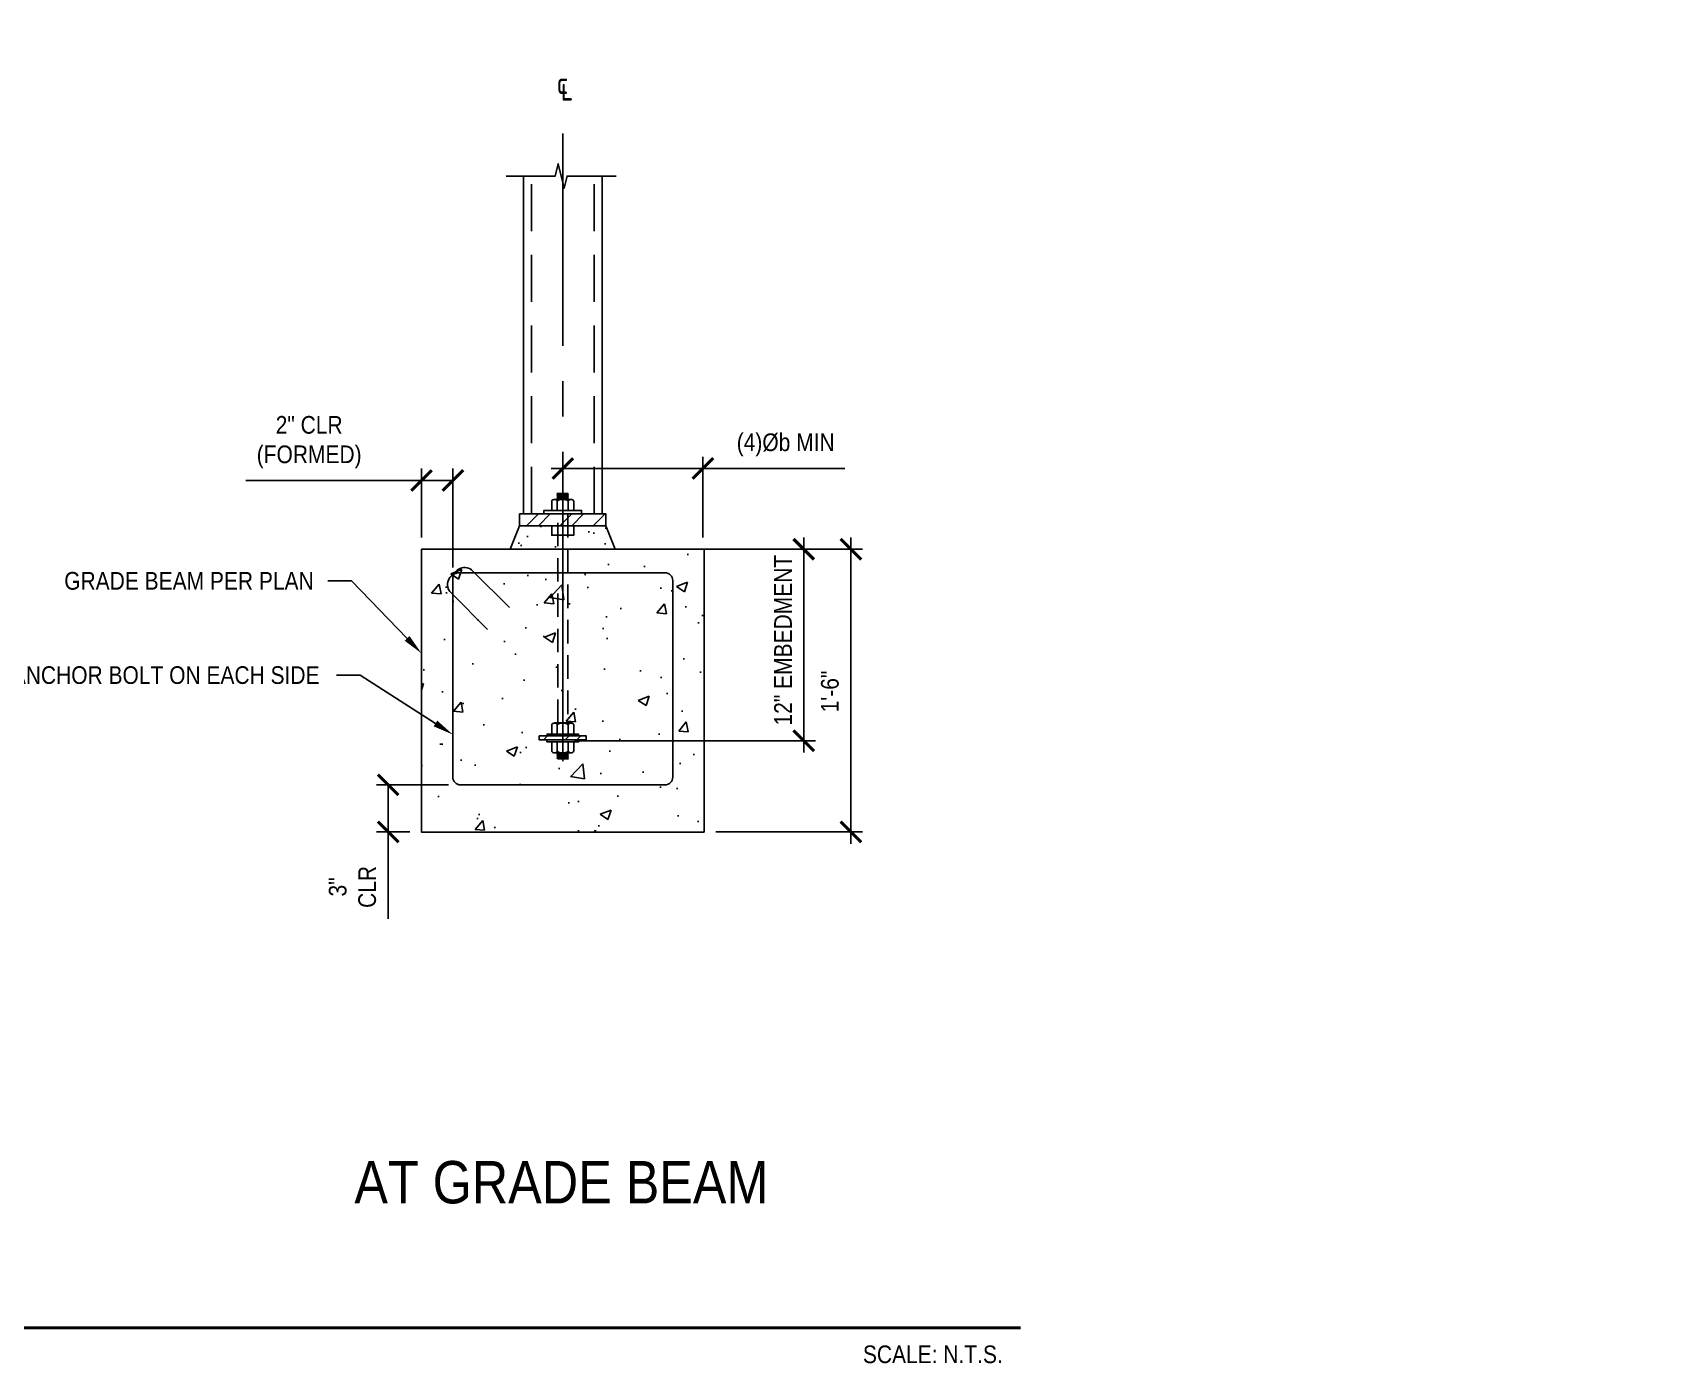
# Model space of a CAD drawing. Header units: inches. Extents: x -16404 to 14624, y -1591 to 16152.
# Drawn here: x 1574.1 to 1677.8, y 12298.2 to 12382.9 of the extents above; entities that cross this region are included whole.
import ezdxf
from ezdxf import colors
from ezdxf.entities.mleader import LeaderData, LeaderLine
from ezdxf.enums import TextEntityAlignment as Align
from ezdxf.math import Vec2, Vec3

# ---------------------------------------------------------------- set-up
doc = ezdxf.new("R2010")
doc.units = ezdxf.units.IN
doc.header["$LTSCALE"] = 24
doc.header["$MEASUREMENT"] = 0
for name, pattern in [('CENTER2', [1.125, 0.75, -0.125, 0.125, -0.125]), ('HIDDEN2', [0.1875, 0.125, -0.0625]), ('HIDDEN4', [0.09375, 0.0625, -0.03125])]:
    doc.linetypes.add(name, pattern=pattern)
doc.layers.get('0').update_dxf_attribs({"linetype": 'CONTINUOUS'})
doc.layers.get('DefPoints').update_dxf_attribs({"color": 251, "linetype": 'CONTINUOUS'})
for name, color, linetype in [('S-ANNO-DIMS', 2, 'CONTINUOUS'), ('S-ANNO-NOTE', 4, 'CONTINUOUS'), ('S-BOLT', 2, 'CONTINUOUS'), ('S-BREAK', 2, 'CONTINUOUS'), ('S-CONC', 4, 'CONTINUOUS'), ('S-GRID', 1, 'CENTER2'), ('S-REBAR', 7, 'CONTINUOUS'), ('S-STEEL', 4, 'CONTINUOUS')]:
    doc.layers.add(name, color=color, linetype=linetype)
doc.layers.add('S-HATCH1', color=1, linetype='CONTINUOUS', transparency=0.5)
doc.layers.add('S-HATCH2', color=2, linetype='CONTINUOUS', transparency=0.5)
doc.styles.add('Arial', font='arial.ttf', dxfattribs={"width": 0.85})
doc.dimstyles.new('DIM-12$0', dxfattribs={"dimscale": 12, "dimtxt": 0.09375, "dimasz": 0.109375, "dimexe": 0.0625, "dimexo": 0.0625, "dimgap": 0.0625, "dimtad": 1, "dimdec": 4, "dimzin": 11, "dimdsep": 46, "dimlunit": 4, "dimtxsty": 'Arial', "dimblk": 'ARCHTICK', "dimblk1": 'ARCHTICK', "dimblk2": 'ARCHTICK', "dimsah": 1, "dimcen": 0.125, "dimdle": 0.0625, "dimclrd": 256, "dimclre": 256, "dimclrt": 4, "dimadec": 0, "dimazin": 0, "dimtfac": 0.75, "dimtdec": 4, "dimtofl": 0, "dimtmove": 0, "dimatfit": 3, "dimldrblk": 'ARCHTICK', "dimfxl": 1, "dimfrac": 1, "dimtolj": 1, "dimtzin": 11, "dimarcsym": 0})
doc.dimstyles.new('DIM-12_Se', dxfattribs={"dimscale": 12, "dimtxt": 0.09375, "dimasz": 0.109375, "dimexe": 0.0625, "dimexo": 0.0625, "dimgap": 0.0625, "dimtad": 1, "dimdec": 4, "dimzin": 11, "dimdsep": 46, "dimlunit": 4, "dimtxsty": 'Arial', "dimblk": 'ARCHTICK', "dimcen": 0.125, "dimdle": 0.0625, "dimclrd": 256, "dimclre": 256, "dimclrt": 4, "dimadec": 0, "dimazin": 0, "dimtfac": 0.75, "dimtdec": 4, "dimtmove": 0, "dimatfit": 3, "dimfxl": 1, "dimfrac": 1, "dimtolj": 1, "dimtzin": 0, "dimarcsym": 0})

# ---------------------------------------------------------------- blocks, each defined once
blk = doc.blocks.new('*U1993')
at = {"const_width": 0.188}
blk.add_lwpolyline([(4.5, 0), (267.63, 0)], dxfattribs=at)
at = {"style": 'Arial', "width": 0.85}
for tag, p in [('DWG_TITLE_1', (7.5, 6.19)), ('DWG_TITLE_2', (7.5, 2.44))]:
    blk.add_attdef(tag, text='', height=2.62, dxfattribs=at).set_placement(p, align=Align.MIDDLE_LEFT)
blk.add_attdef('#', text='', height=3, dxfattribs=at).set_placement((0, 0), align=Align.MIDDLE_CENTER)
blk.add_attdef('SCALE', text='', height=1.12, dxfattribs=at).set_placement((266.5, -1.12), align=Align.TOP_RIGHT)
blk = doc.blocks.new('_ARCHTICK')
at = {"color": 0, "linetype": 'ByBlock', "const_width": 0.15}
blk.add_lwpolyline([(-0.5, -0.5), (0.5, 0.5)], dxfattribs=at)
blk = doc.blocks.new('*D2663')
at = {"layer": 'DefPoints', "color": 0, "transparency": 16777216}
for p in [(1616.81, 12350.06), (1616.81, 12332.06), (1626.15, 12332.06)]:
    blk.add_point(p, dxfattribs=at)
at = {"layer": 'S-ANNO-DIMS', "lineweight": -2, "transparency": 16777216}
for p, q in [((1617.56, 12350.06), (1626.9, 12350.06)), ((1626.15, 12350.81), (1626.15, 12331.31)), ((1617.56, 12332.06), (1626.9, 12332.06))]:
    blk.add_line(p, q, dxfattribs=at)
at = {"layer": 'S-ANNO-DIMS', "lineweight": -2, "transparency": 16777216, "xscale": 1.3125, "yscale": 1.3125, "zscale": 1.3125}
for p, rotation in [((1626.15, 12350.06), 90), ((1626.15, 12332.06), 270)]:
    blk.add_blockref('_ARCHTICK', p, dxfattribs=dict(at, rotation=rotation))
at = {"layer": 'S-ANNO-DIMS', "color": 4, "transparency": 16777216, "insert": (1624.82, 12341), "char_height": 1.125, "attachment_point": 5, "rotation": 90, "style": 'Arial'}
blk.add_mtext('\\A1;1\'-6"', dxfattribs=at)
blk = doc.blocks.new('*D2664')
at = {"layer": 'DefPoints', "color": 0, "transparency": 16777216}
for p in [(1596.69, 12335.06), (1601.29, 12335.06), (1598.81, 12332.06)]:
    blk.add_point(p, dxfattribs=at)
at = {"layer": 'S-ANNO-DIMS', "lineweight": -2, "transparency": 16777216}
for p, q in [((1600.54, 12335.06), (1595.94, 12335.06)), ((1596.69, 12335.06), (1596.69, 12331.31)), ((1598.06, 12332.06), (1595.94, 12332.06)), ((1596.69, 12332.06), (1596.69, 12326.52))]:
    blk.add_line(p, q, dxfattribs=at)
at = {"layer": 'S-ANNO-DIMS', "lineweight": -2, "transparency": 16777216, "xscale": 1.3125, "yscale": 1.3125, "zscale": 1.3125}
for p, rotation in [((1596.69, 12335.06), 90), ((1596.69, 12332.06), 270)]:
    blk.add_blockref('_ARCHTICK', p, dxfattribs=dict(at, rotation=rotation))
at = {"layer": 'S-ANNO-DIMS', "color": 4, "transparency": 16777216, "insert": (1594.42, 12328.56), "char_height": 1.125, "attachment_point": 5, "rotation": 90, "style": 'Arial'}
blk.add_mtext('\\A1;3"\\PCLR', dxfattribs=at)
blk = doc.blocks.new('*D2665')
at = {"layer": 'DefPoints', "color": 0, "transparency": 16777216}
for p in [(1600.81, 12354.44), (1598.81, 12350.06), (1600.81, 12348.14)]:
    blk.add_point(p, dxfattribs=at)
at = {"layer": 'S-ANNO-DIMS', "lineweight": -2, "transparency": 16777216}
for p, q in [((1598.81, 12350.81), (1598.81, 12355.19)), ((1600.81, 12348.89), (1600.81, 12355.19)), ((1598.81, 12354.44), (1587.63, 12354.44)), ((1600.81, 12354.44), (1598.06, 12354.44))]:
    blk.add_line(p, q, dxfattribs=at)
at = {"layer": 'S-ANNO-DIMS', "lineweight": -2, "transparency": 16777216, "xscale": 1.3125, "yscale": 1.3125, "zscale": 1.3125, "rotation": 180}
blk.add_blockref('_ARCHTICK', (1598.81, 12354.44), dxfattribs=at)
at = {"layer": 'S-ANNO-DIMS', "lineweight": -2, "transparency": 16777216, "xscale": 1.3125, "yscale": 1.3125, "zscale": 1.3125}
blk.add_blockref('_ARCHTICK', (1600.81, 12354.44), dxfattribs=at)
at = {"layer": 'S-ANNO-DIMS', "color": 4, "transparency": 16777216, "insert": (1591.66, 12356.87), "char_height": 1.125, "attachment_point": 5, "style": 'Arial'}
blk.add_mtext('\\A1;2" CLR\\P(FORMED)', dxfattribs=at)
blk = doc.blocks.new('NUT-SM-THREADS-new')
for p, q in [((0.39, 1.44), (-0.5, 1.44)), ((-0.5, 1.44), (-0.39, 1.37)), ((0.5, 1.37), (-0.09, 1.41)), ((0.39, 1.44), (0.39, 1.44)), ((0.39, 1.44), (0.5, 1.37)), ((-0.94, 0.81), (-0.94, 0)), ((-0.94, 0), (-0.84, 0)), ((-0.84, 0), (0.84, 0)), ((-0.7, 0.94), (0.7, 0.94)), ((-0.5, 1.31), (-0.39, 1.37)), ((0.5, 1.25), (-0.5, 1.31)), ((-0.5, 1.31), (-0.39, 1.25)), ((-0.5, 1.19), (-0.39, 1.25)), ((0.5, 1.12), (-0.5, 1.19)), ((-0.5, 1.19), (-0.39, 1.12)), ((-0.5, 1.06), (-0.39, 1.12)), ((0.5, 1), (-0.5, 1.06)), ((-0.5, 1.06), (-0.39, 1)), ((-0.5, 0.94), (-0.39, 1)), ((-0.47, 0.81), (-0.47, 0)), ((-0.39, 1.37), (0.39, 1.31)), ((-0.39, 1.25), (0.39, 1.19)), ((-0.39, 1.12), (0.39, 1.06)), ((-0.39, 1), (0.39, 0.94)), ((0.39, 1.31), (0.5, 1.37)), ((0.39, 1.31), (0.5, 1.25)), ((0.39, 1.19), (0.5, 1.25)), ((0.39, 1.19), (0.5, 1.12)), ((0.39, 1.06), (0.5, 1.12)), ((0.39, 1.06), (0.5, 1)), ((0.39, 0.94), (0.5, 1)), ((0.47, 0.81), (0.47, 0)), ((0.84, 0), (0.94, 0)), ((0.94, 0.81), (0.94, 0))]:
    blk.add_line(p, q)
for centre, radius, start, end in [((-0.7, 0.65), 0.283, 33.8901, 146.1099), ((0, -0.01), 0.943, 60.1583, 119.8417), ((0.7, 0.65), 0.283, 33.8901, 146.1099)]:
    blk.add_arc(centre, radius, start, end)
blk = doc.blocks.new('NUT-w-WASHER-sm-new')
blk.add_lwpolyline([(1.36, 0.17), (-1.36, 0.17), (-1.36, 0), (1.36, 0)], close=True)
blk.add_blockref('NUT-SM-THREADS-new', (0, 0.17))
blk = doc.blocks.new('NUT-NO-THREADS-new')
for p, q in [((-0.94, 0.81), (-0.94, 0)), ((-0.94, 0), (-0.84, 0)), ((-0.84, 0), (0.84, 0)), ((-0.7, 0.94), (0.7, 0.94)), ((-0.47, 0.81), (-0.47, 0)), ((0.47, 0.81), (0.47, 0)), ((0.84, 0), (0.94, 0)), ((0.94, 0.81), (0.94, 0))]:
    blk.add_line(p, q)
for centre, radius, start, end in [((-0.7, 0.65), 0.283, 33.8901, 146.1099), ((0, -0.01), 0.943, 60.1583, 119.8417), ((0.7, 0.65), 0.283, 33.8901, 146.1099)]:
    blk.add_arc(centre, radius, start, end)
blk = doc.blocks.new('*D2666')
at = {"layer": 'DefPoints', "color": 0, "transparency": 16777216}
for p in [(1611.15, 12350.06), (1623.15, 12350.06), (1607.81, 12337.86)]:
    blk.add_point(p, dxfattribs=at)
at = {"layer": 'S-ANNO-DIMS', "lineweight": -2, "transparency": 16777216}
for p, q in [((1611.9, 12350.06), (1623.9, 12350.06)), ((1623.15, 12337.11), (1623.15, 12350.81)), ((1608.56, 12337.86), (1623.9, 12337.86))]:
    blk.add_line(p, q, dxfattribs=at)
at = {"layer": 'S-ANNO-DIMS', "lineweight": -2, "transparency": 16777216, "xscale": 1.3125, "yscale": 1.3125, "zscale": 1.3125}
for p, rotation in [((1623.15, 12350.06), 90), ((1623.15, 12337.86), 270)]:
    blk.add_blockref('_ARCHTICK', p, dxfattribs=dict(at, rotation=rotation))
at = {"layer": 'S-ANNO-DIMS', "color": 4, "transparency": 16777216, "insert": (1621.83, 12344.27), "char_height": 1.125, "attachment_point": 5, "rotation": 90, "style": 'Arial'}
blk.add_mtext('\\A1;12" EMBEDMENT', dxfattribs=at)
blk = doc.blocks.new('*D2668')
at = {"layer": 'DefPoints', "color": 0, "transparency": 16777216}
for p in [(1616.73, 12355.2), (1607.81, 12350.06), (1616.73, 12350.06)]:
    blk.add_point(p, dxfattribs=at)
at = {"layer": 'S-ANNO-DIMS', "lineweight": -2, "transparency": 16777216}
for p, q in [((1607.06, 12355.2), (1616.73, 12355.2)), ((1607.81, 12350.81), (1607.81, 12355.95)), ((1616.73, 12350.81), (1616.73, 12355.95)), ((1616.73, 12355.2), (1625.77, 12355.2))]:
    blk.add_line(p, q, dxfattribs=at)
at = {"layer": 'S-ANNO-DIMS', "lineweight": -2, "transparency": 16777216, "xscale": 1.3125, "yscale": 1.3125, "zscale": 1.3125, "rotation": 180}
blk.add_blockref('_ARCHTICK', (1607.81, 12355.2), dxfattribs=at)
at = {"layer": 'S-ANNO-DIMS', "lineweight": -2, "transparency": 16777216, "xscale": 1.3125, "yscale": 1.3125, "zscale": 1.3125}
blk.add_blockref('_ARCHTICK', (1616.73, 12355.2), dxfattribs=at)
at = {"layer": 'S-ANNO-DIMS', "color": 4, "transparency": 16777216, "insert": (1622, 12356.7), "char_height": 1.125, "attachment_point": 5, "style": 'Arial'}
blk.add_mtext('\\A1;(4)%%Cb MIN', dxfattribs=at)

msp = doc.modelspace()

# ---------------------------------------------------------------- hatches: boundary and pattern name
at = {"layer": 'S-HATCH1'}
h = msp.add_hatch(dxfattribs=at)
h.set_pattern_fill('STEEL', color=256, scale=12, style=0)
h.set_pattern_definition([(45, (290.8156, 10128.1922), (-1.0606602, 1.0606602), []), (45, (290.8156, 10128.9422), (-1.0606602, 1.0606602), [])])
h.paths.add_polyline_path([(1605.05754, 12352.30697), (1610.55754, 12352.30697), (1610.55754, 12351.55697), (1605.05754, 12351.55697)])
h = msp.add_hatch(dxfattribs=at)
h.set_pattern_fill('STEEL', color=256, scale=12, style=0)
h.set_pattern_definition([(45, (23721.538, 12172.6399), (-1.06066017, 1.06066017), []), (45, (23721.538, 12173.3899), (-1.06066017, 1.06066017), [])])
h.paths.add_polyline_path([(1609.30754, 12337.92061), (1606.30754, 12337.92061), (1606.30754, 12338.17061), (1609.30754, 12338.17061)])
at = {"layer": 'S-HATCH2'}
h = msp.add_hatch(dxfattribs=at)
h.set_pattern_fill('AR-SAND', color=256, scale=1.3125, angle=30, style=0)
h.set_pattern_definition([(67.5, (-2111.1958, 10649.7728), (-1.33608, 2.1488009), [0, -1.995, 0, -2.23125, 0, -2.1328125]), (37.5, (-2111.1958, 10649.7728), (0.159598, 4.3692318), [0, -1.07625, 0, -1.798125, 0, -0.6890625]), (357.5, (-2112.594, 10648.9656), (3.5360016, 2.050088), [0, -0.65625, 0, -2.3625, 0, -3.084375]), (347.5, (-2112.594, 10648.9656), (2.8409643, 2.9703878), [0, -0.328125, 0, -1.54875, 0, -1.771875])])
h.paths.add_polyline_path([(1604.46287, 12350.05697), (1605.05754, 12351.55697), (1610.55754, 12351.55697), (1611.15343, 12350.05697)])
h = msp.add_hatch(dxfattribs=at)
h.set_pattern_fill('AR-CONC', color=256, style=0)
h.set_pattern_definition([(50, (12172.7953, 9083.644), (7.1726018, -0.6275213), [0.75, -8.25]), (355, (12172.795, 9083.644), (-1.3875133, 7.5219213), [0.6, -6.6]), (100.451444, (12173.393, 9083.592), (5.7850885, 6.8944), [0.637402, -7.011421]), (46.1842, (12172.795, 9085.644), (10.672413, -1.655193), [1.125, -12.375]), (96.63564, (12173.685, 9085.506), (9.346619, 9.741186), [0.956103, -10.517138]), (351.18416, (12172.795, 9085.644), (9.34662, 9.741186), [0.9, -9.9]), (21, (12173.7953, 9085.144), (5.9690705, -4.026189), [0.75, -8.25]), (326, (12173.795, 9085.144), (2.4331533, 7.2515005), [0.6, -6.6]), (71.451445, (12174.293, 9084.8085), (8.4022238, 3.2253115), [0.637402, -7.011421]), (37.5, (12172.7953, 9083.644), (0.12159855, 3.32893854), [0, -6.52, 0, -6.7, 0, -6.625]), (7.5, (12172.7953, 9083.644), (2.6306954, 3.9441171), [0, -3.82, 0, -6.37, 0, -2.525]), (327.5, (12170.5653, 9083.644), (5.33822436, -0.2255487), [0, -2.5, 0, -7.8, 0, -10.35]), (317.5, (12169.5653, 9083.644), (5.8318617, 1.0010498), [0, -3.25, 0, -5.18, 0, -7.35])])
h.paths.add_polyline_path([(1598.80815, 12350.05697), (1616.80815, 12350.05697), (1616.80815, 12332.05697), (1598.80815, 12332.05697)])

# ---------------------------------------------------------------- linework, layer by layer
at = {"layer": 'S-ANNO-DIMS'}
msp.add_lwpolyline([(1607.10416, 12351.55697), (1608.51145, 12351.55697), (1608.51145, 12350.9476), (1607.10416, 12350.9476)], close=True, dxfattribs=at)
at = {"layer": 'S-ANNO-NOTE', "color": 2, "linetype": 'CENTER2'}
msp.add_line((1607.80754, 12354.56368), (1607.80754, 12335.86321), dxfattribs=at)
at = {"layer": 'S-BOLT'}
msp.add_lwpolyline([(1606.60754, 12352.30697), (1606.60754, 12352.52842), (1609.00754, 12352.52842), (1609.00754, 12352.30697)], dxfattribs=at)
at = {"layer": 'S-BOLT', "linetype": 'HIDDEN4'}
msp.add_lwpolyline([(1607.49215, 12338.99821), (1607.49215, 12352.30697), (1608.12294, 12352.30697), (1608.12294, 12338.99821)], close=True, dxfattribs=at)
at = {"layer": 'S-BOLT'}
for points in [[(1609.30754, 12337.92061), (1606.30754, 12337.92061), (1606.30754, 12338.17061), (1609.30754, 12338.17061)], [(1606.80754, 12338.17061), (1608.80754, 12338.17061), (1608.80754, 12338.29561), (1606.80754, 12338.29561)]]:
    msp.add_lwpolyline(points, close=True, dxfattribs=at)
at = {"layer": 'S-BREAK'}
msp.add_lwpolyline([(1611.2033, 12373.81718), (1608.08188, 12373.81719), (1607.89259, 12373.03884), (1607.51402, 12374.59554), (1607.32473, 12373.81719), (1604.2033, 12373.81721)], dxfattribs=at)
at = {"layer": 'S-CONC'}
msp.add_lwpolyline([(1598.80815, 12350.05697), (1616.80815, 12350.05697), (1616.80815, 12332.05697), (1598.80815, 12332.05697)], close=True, dxfattribs=at)
at = {"layer": 'S-GRID', "color": 1, "linetype": 'CENTER2', "ltscale": 0.75}
msp.add_line((1607.80815, 12376.51639), (1607.80815, 12345.72077), dxfattribs=at)
at = {"layer": 'S-HATCH2'}
msp.add_lwpolyline([(1604.46287, 12350.05697), (1605.05754, 12351.55697), (1610.55754, 12351.55697), (1611.15343, 12350.05697)], close=True, dxfattribs=at)
at = {"layer": 'S-REBAR'}
msp.add_lwpolyline([(1604.41893, 12346.34068), (1602.08848, 12348.67114, 0.668178638), (1600.80815, 12348.14081), (1600.80815, 12335.54303, 0.414213562), (1601.29421, 12335.05697), (1614.32209, 12335.05697, 0.414213562), (1614.80815, 12335.54303), (1614.80815, 12348.07091, 0.414213562), (1614.32209, 12348.55697), (1601.22431, 12348.55697, 0.668178638), (1600.69398, 12347.27664), (1603.02444, 12344.94619)], format="xyb", dxfattribs=at)
at = {"layer": 'S-STEEL', "color": 2, "linetype": 'HIDDEN2'}
for p, q in [((1605.80754, 12352.307), (1605.80744, 12373.81721)), ((1609.80754, 12352.307), (1609.80764, 12373.81721))]:
    msp.add_line(p, q, dxfattribs=at)
at = {"layer": 'S-STEEL'}
msp.add_lwpolyline([(1605.30764, 12373.81719), (1605.30754, 12352.30698), (1610.30754, 12352.30696), (1610.30764, 12373.81719)], dxfattribs=at)
msp.add_lwpolyline([(1605.05754, 12352.30697), (1610.55754, 12352.30697), (1610.55754, 12351.55697), (1605.05754, 12351.55697)], close=True, dxfattribs=at)

# ---------------------------------------------------------------- block references
at = {"layer": 'S-ANNO-NOTE'}
ref = msp.add_blockref('*U1993', (1369.32345, 12300.49484), dxfattribs=at)
ref.add_attrib('SCALE', 'SCALE: N.T.S.', dxfattribs={"layer": '0', "height": 1.125, "style": 'Arial', "width": 0.85}).set_placement((1635.82575, 12299.36984), align=Align.TOP_RIGHT)
at = {"layer": 'S-BOLT'}
for name, p, xscale, yscale, zscale in [('NUT-SM-THREADS-new', (1607.80754, 12352.52842), 0.75, 0.75, 0.75), ('NUT-NO-THREADS-new', (1607.80754, 12338.29561), 0.7494452661971803, 0.7494452661971803, 0.7494452661971803)]:
    msp.add_blockref(name, p, dxfattribs=dict(at, xscale=xscale, yscale=yscale, zscale=zscale))
at = {"layer": 'S-BOLT', "xscale": 0.75, "yscale": 0.75, "zscale": 0.75, "rotation": 180}
msp.add_blockref('NUT-w-WASHER-sm-new', (1607.80754, 12337.92461), dxfattribs=at)

# ---------------------------------------------------------------- texts
at = {"layer": 'S-ANNO-NOTE', "insert": (1607.80753, 12379.517), "char_height": 1.625, "attachment_point": 5, "style": 'Arial'}
msp.add_mtext('℄', dxfattribs=at)
at = {"layer": 'S-ANNO-NOTE', "color": 6, "insert": (1607.71867, 12308.3745), "char_height": 2.7, "width": 85.5281348, "attachment_point": 8, "style": 'Arial'}
msp.add_mtext('AT GRADE BEAM', dxfattribs=at)

# ---------------------------------------------------------------- dimensions: what is measured, and where the dimension line sits
at = {"layer": 'S-ANNO-DIMS'}
for base, p1, p2, text, picture, middle in [((1600.80815, 12354.43841), (1598.80815, 12350.05697), (1600.80815, 12348.14081), '<> CLR\\P(FORMED)', '*D2665', (1591.65636, 12354.43841)), ((1616.73038, 12355.20182), (1607.80815, 12350.05697), (1616.73038, 12350.05697), '(4)%%Cb MIN', '*D2668', (1621.99724, 12355.20182))]:
    dim = msp.add_linear_dim(base=base, p1=p1, p2=p2, text=text, dimstyle='DIM-12_Se', dxfattribs=at)
    dim.commit()
    dim.dimension.update_dxf_attribs({"geometry": picture, "text_midpoint": middle, "dimtype": 160})
for base, p1, p2, text, dimstyle, picture, middle in [((1623.14727, 12350.05697), (1607.80754, 12337.86011), (1611.15343, 12350.05697), '12" EMBEDMENT', 'DIM-12$0', '*D2666', (1623.14727, 12344.26686)), ((1596.69332, 12335.05697), (1598.80815, 12332.05697), (1601.29421, 12335.05697), '<>\\PCLR', 'DIM-12_Se', '*D2664', (1596.69332, 12328.56401))]:
    dim = msp.add_linear_dim(base=base, p1=p1, p2=p2, angle=90, text=text, dimstyle=dimstyle, dxfattribs=at)
    dim.commit()
    dim.dimension.update_dxf_attribs({"geometry": picture, "text_midpoint": middle, "dimtype": 160})
dim = msp.add_linear_dim(base=(1626.14727, 12332.05571), p1=(1616.80815, 12350.05697), p2=(1616.80815, 12332.05571), angle=90, dimstyle='DIM-12_Se', dxfattribs=at)
dim.commit()
dim.dimension.update_dxf_attribs({"geometry": '*D2663', "text_midpoint": (1626.14727, 12340.99532), "dimtype": 160})

# ---------------------------------------------------------------- leaders
at = {"layer": 'S-ANNO-NOTE'}
ml = msp.add_multileader_mtext('Standard', dxfattribs=at)
ml.set_content('HSS COLUMN PER PLAN', color=4, style='Arial')
ml.set_leader_properties(color=2)
ml.build(insert=Vec2(0, 0))
ml.multileader.update_dxf_attribs({"dogleg_length": 0.36, "arrow_head_size": 1.3125, "scale": 12})
ctx = ml.context
ctx.base_point, ctx.scale, ctx.char_height, ctx.arrow_head_size, ctx.landing_gap_size, ctx.plane_origin = Vec3(1450.59707, 12382.3689), 12, 1.125, 1.3125, 1.08, Vec3(1405.39028, 12680.70372)
notes = []
notes.append((ctx, [(0, (1, 1, 0), (1449.09707, 12382.3689), (1, 0), 1.5, [(0, [(1439.88716, 12371.43835)], 0, [])])]))
ctx.mtext.insert, ctx.mtext.width, ctx.mtext.flow_direction = Vec3(1451.67707, 12382.9314), 12.8694768, 5
ml = msp.add_multileader_mtext('Standard', dxfattribs=at)
ml.set_content('\\A1;1" BASE PLATE w/ ANCHOR BOLT PER SCHEDULE', color=4, style='Arial')
ml.set_leader_properties(color=2)
ml.build(insert=Vec2(0, 0))
ml.multileader.update_dxf_attribs({"dogleg_length": 0.36, "arrow_head_size": 1.3125, "scale": 12})
ctx = ml.context
ctx.base_point, ctx.scale, ctx.char_height, ctx.arrow_head_size, ctx.landing_gap_size, ctx.plane_origin = Vec3(1450.59707, 12377.98413), 12, 1.125, 1.3125, 1.08, Vec3(1405.39028, 12676.31895)
notes.append((ctx, [(0, (1, 1, 0), (1449.09707, 12377.98413), (1, 0), 1.5, [(0, [(1443.80315, 12371.89279)], 0, [])])]))
ctx.mtext.insert, ctx.mtext.width, ctx.mtext.flow_direction = Vec3(1451.67707, 12378.55622), 16.3789827, 5
ml = msp.add_multileader_mtext('Standard', dxfattribs=at)
ml.set_content('HSS COLUMN PER PLAN', color=4, style='Arial')
ml.set_leader_properties(color=2)
ml.build(insert=Vec2(0, 0))
ml.multileader.update_dxf_attribs({"dogleg_length": 0.36, "arrow_head_size": 1.3125, "scale": 12})
ctx = ml.context
ctx.base_point, ctx.scale, ctx.char_height, ctx.arrow_head_size, ctx.landing_gap_size, ctx.plane_origin = Vec3(1513.59364, 12367.02576), 12, 1.125, 1.3125, 1.08, Vec3(1480.04165, 12660.15782)
notes.append((ctx, [(0, (1, 1, 0), (1512.09364, 12367.02576), (1, 0), 1.5, [(0, [(1503.08809, 12358.14753)], 0, [])])]))
ctx.mtext.insert, ctx.mtext.width, ctx.mtext.flow_direction = Vec3(1514.67364, 12367.59785), 15.7874181, 5
ml = msp.add_multileader_mtext('Standard', dxfattribs=at)
ml.set_content('\\A1;1" BASE PLATE w/ ANCHOR BOLT PER SCHEDULE', color=4, style='Arial')
ml.set_leader_properties(color=2)
ml.build(insert=Vec2(0, 0))
ml.multileader.update_dxf_attribs({"dogleg_length": 0.36, "arrow_head_size": 1.3125, "scale": 12})
ctx = ml.context
ctx.base_point, ctx.scale, ctx.char_height, ctx.arrow_head_size, ctx.landing_gap_size, ctx.plane_origin = Vec3(1400.61607, 12358.09758), 12, 1.125, 1.3125, 1.08, Vec3(1355.40929, 12672.18307)
notes.append((ctx, [(0, (1, 1, 0), (1399.11607, 12358.09758), (1, 0), 1.5, [(0, [(1393.47519, 12362.25692)], 0, [])])]))
ctx.mtext.insert, ctx.mtext.width, ctx.mtext.flow_direction = Vec3(1401.69607, 12358.66968), 15.3197972, 5
ml = msp.add_multileader_mtext('Standard', dxfattribs=at)
ml.set_content('\\A1;1{\\H0.7x;\\S1#2;\\H1.4286x;" MAX NON-SHRINK GROUT}', color=4, style='Arial')
ml.set_leader_properties(color=2)
ml.build(insert=Vec2(0, 0))
ml.multileader.update_dxf_attribs({"dogleg_length": 0.36, "arrow_head_size": 1.3125, "scale": 12})
ctx = ml.context
ctx.base_point, ctx.scale, ctx.char_height, ctx.arrow_head_size, ctx.landing_gap_size, ctx.plane_origin = Vec3(1513.59364, 12361.62823), 12, 1.125, 1.3125, 1.08, Vec3(1480.04165, 12650.39273)
notes.append((ctx, [(0, (1, 1, 0), (1512.09364, 12361.62823), (1, 0), 1.5, [(0, [(1506.84576, 12350.80697)], 0, [])])]))
ctx.mtext.insert, ctx.mtext.width, ctx.mtext.flow_direction = Vec3(1514.67364, 12362.20033), 19.4091777, 5
ml = msp.add_multileader_mtext('Standard', dxfattribs=at)
ml.set_content('GRADE BEAM PER PLAN', color=4, style='Arial')
ml.set_leader_properties(color=2)
ml.build(insert=Vec2(0, 0))
ml.multileader.update_dxf_attribs({"dogleg_length": 0.36, "arrow_head_size": 1.3125, "scale": 12})
ctx = ml.context
ctx.base_point, ctx.scale, ctx.char_height, ctx.arrow_head_size, ctx.landing_gap_size, ctx.plane_origin = Vec3(1574.98419, 12348.03773), 12, 1.125, 1.3125, 1.08, Vec3(1623.75491, 12616.87825)
notes.append((ctx, [(1, (1, 1, 0), (1594.34991, 12348.03773), (-1, 0), 1.5, [(0, [(1598.80815, 12343.43918)], 0, [])])]))
ctx.mtext.insert, ctx.mtext.width, ctx.mtext.flow_direction = Vec3(1576.06419, 12348.60982), 16.2555838, 5
ml = msp.add_multileader_mtext('Standard', dxfattribs=at)
ml.set_content('PROVIDE (3) #4 OR (5) #3 STIRRUPS WITHIN 18" OF ANCHOR BOLT ON EACH SIDE', color=4, style='Arial')
ml.set_leader_properties(color=2)
ml.build(insert=Vec2(0, 0))
ml.multileader.update_dxf_attribs({"dogleg_length": 0.125, "arrow_head_size": 1.3125, "scale": 12})
ctx = ml.context
ctx.base_point, ctx.scale, ctx.char_height, ctx.arrow_head_size, ctx.landing_gap_size, ctx.plane_origin = Vec3(1574.92938, 12342.03773), 12, 1.125, 1.3125, 1.08, Vec3(1581.26989, 12638.48764)
ctx.text_align_type = 2
notes.append((ctx, [(1, (1, 1, 0), (1594.89977, 12342.03773), (-1, 0), 1.5, [(0, [(1600.80815, 12338.25871)], 0, [])])]))
ctx.mtext.insert, ctx.mtext.width, ctx.mtext.alignment, ctx.mtext.flow_direction = Vec3(1592.31977, 12342.60982), 16.3085172, 3, 5
ml = msp.add_multileader_mtext('Standard', dxfattribs=at)
ml.set_content('CONCRETE WALL PER PLAN ', color=4, style='Arial')
ml.set_leader_properties(color=2)
ml.build(insert=Vec2(0, 0))
ml.multileader.update_dxf_attribs({"dogleg_length": 0.36, "arrow_head_size": 1.3125, "scale": 12})
ctx = ml.context
ctx.base_point, ctx.scale, ctx.char_height, ctx.arrow_head_size, ctx.landing_gap_size, ctx.plane_origin = Vec3(1533.59361, 12335.916), 12, 1.125, 1.3125, 1.08, Vec3(1528.75713, 12622.44883)
notes.append((ctx, [(1, (1, 1, 0), (1551.79305, 12335.916), (-1, 0), 1.5, [(0, [(1555.85423, 12339.55181)], 0, [])])]))
ctx.mtext.insert, ctx.mtext.width, ctx.mtext.flow_direction = Vec3(1534.67361, 12336.4785), 16.2555838, 5
ml = msp.add_multileader_mtext('Standard', dxfattribs=at)
ml.set_content('\\A1;1" BASE PLATE w/ ANCHOR BOLT PER SCHEDULE', color=4, style='Arial')
ml.set_leader_properties(color=2)
ml.build(insert=Vec2(0, 0))
ml.multileader.update_dxf_attribs({"dogleg_length": 0.36, "arrow_head_size": 1.3125, "scale": 12})
ctx = ml.context
ctx.base_point, ctx.scale, ctx.char_height, ctx.arrow_head_size, ctx.landing_gap_size, ctx.plane_origin = Vec3(1398.20822, 12334.81807), 12, 1.125, 1.3125, 1.08, Vec3(1353.00143, 12633.1529)
notes.append((ctx, [(0, (1, 1, 0), (1396.70822, 12334.81807), (1, 0), 1.5, [(0, [(1391.41431, 12328.72674)], 0, [])])]))
ctx.mtext.insert, ctx.mtext.width, ctx.mtext.flow_direction = Vec3(1399.28822, 12335.39017), 16.3789827, 5
for ctx, leaders in notes:
    for number, flags, end, landing, length, lines in leaders:
        leader = LeaderData()
        leader.index, (leader.has_last_leader_line, leader.has_dogleg_vector, leader.attachment_direction) = number, flags
        leader.last_leader_point, leader.dogleg_vector, leader.dogleg_length = Vec3(end), Vec3(landing), length
        for number, points, colour, breaks in lines:
            line = LeaderLine()
            line.index, line.vertices, line.color, line.breaks = number, Vec3.list(points), colors.encode_raw_color(colour), breaks
            leader.lines.append(line)
        ctx.leaders.append(leader)

doc.saveas('drawing.dxf')
